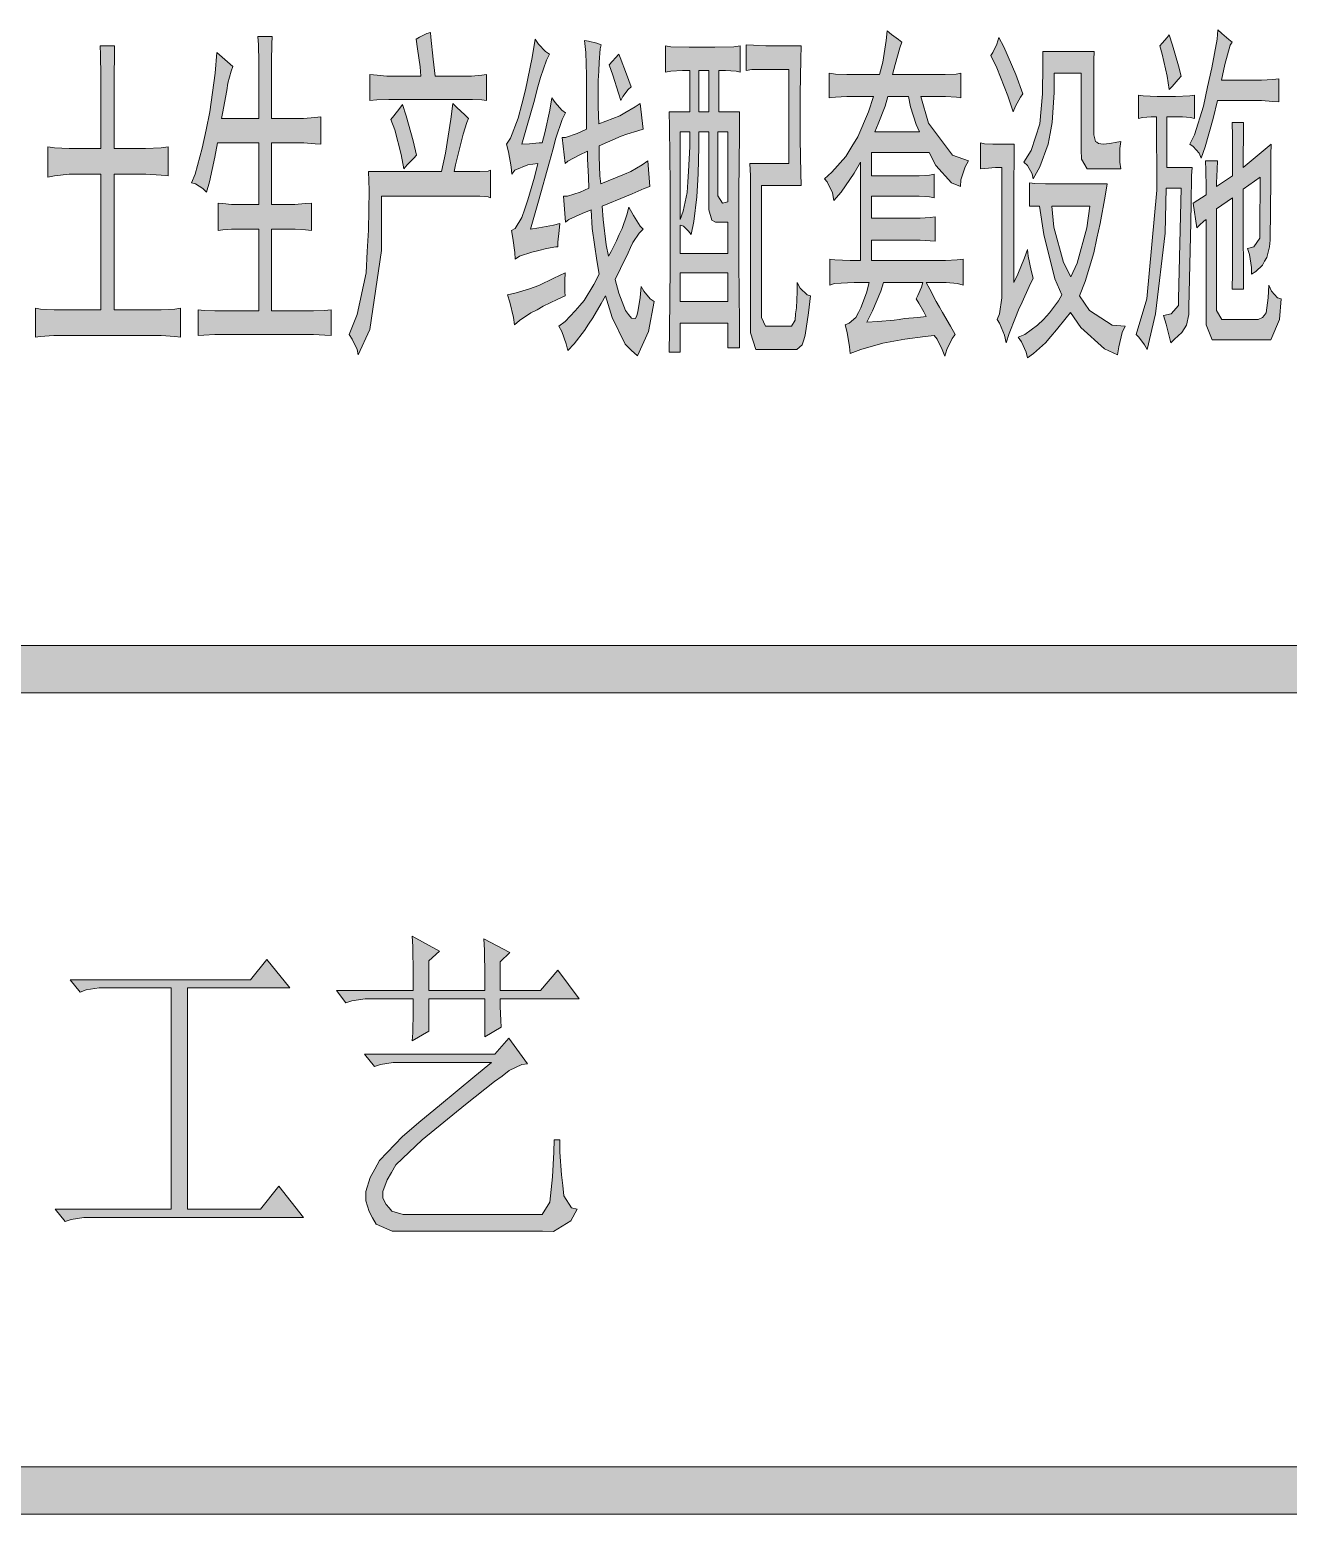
# Model space of a CAD drawing. Header units: millimetres. Extents: x 388 to 64525, y 87 to 607.
# Drawn here: x 64491.8 to 64503.19, y 355.81 to 369.24 of the extents above; entities that cross this region are included whole.
import ezdxf

# ---------------------------------------------------------------- set-up
doc = ezdxf.new("R2010")
doc.units = ezdxf.units.MM

msp = doc.modelspace()

# ---------------------------------------------------------------- hatches: boundary and pattern name
h = msp.add_hatch(color=0)
h.dxf.hatch_style = 2
h.paths.add_polyline_path([(64495.425, 369.211), (64495.429, 369.168), (64495.45, 368.971), (64495.468, 368.817), (64495.747, 368.817), (64495.798, 368.817), (64495.891, 368.824), (64495.934, 368.832), (64495.934, 368.595), (64495.891, 368.602), (64495.805, 368.606), (64495.762, 368.606), (64495.088, 368.606), (64495.049, 368.606), (64494.941, 368.602), (64494.877, 368.595), (64494.877, 368.832), (64494.945, 368.824), (64495.031, 368.817), (64495.052, 368.817), (64495.339, 368.817), (64495.332, 368.9), (64495.31, 369.064), (64495.296, 369.15), (64495.328, 369.168), (64495.393, 369.201)])
h = msp.add_hatch(color=0)
h.paths.add_polyline_path([(64499.689, 369.125), (64499.671, 369.072), (64499.628, 368.921), (64499.606, 368.832), (64500.033, 368.832), (64500.083, 368.832), (64500.18, 368.835), (64500.223, 368.842), (64500.223, 368.62), (64500.183, 368.627), (64500.086, 368.631), (64500.033, 368.631), (64499.861, 368.631), (64499.932, 368.391), (64500.147, 368.101), (64500.294, 368.051), (64500.262, 367.997), (64500.223, 367.879), (64500.219, 367.818), (64500.14, 367.853), (64499.997, 368.008), (64499.936, 368.126), (64499.416, 368.126), (64499.416, 367.914), (64499.8, 367.914), (64499.846, 367.914), (64499.94, 367.922), (64499.983, 367.929), (64499.983, 367.717), (64499.94, 367.724), (64499.846, 367.732), (64499.8, 367.732), (64499.416, 367.732), (64499.416, 367.531), (64499.811, 367.531), (64499.857, 367.531), (64499.947, 367.538), (64499.99, 367.545), (64499.99, 367.323), (64499.947, 367.327), (64499.857, 367.334), (64499.811, 367.334), (64499.416, 367.334), (64499.416, 367.148), (64500.04, 367.148), (64500.086, 367.148), (64500.19, 367.155), (64500.244, 367.162), (64500.244, 366.925), (64500.194, 366.94), (64500.09, 366.951), (64500.04, 366.951), (64499.911, 366.951), (64499.943, 366.89), (64500, 366.779), (64500.029, 366.728), (64500.058, 366.678), (64500.129, 366.556), (64500.172, 366.481), (64500.144, 366.445), (64500.097, 366.345), (64500.079, 366.284), (64500.054, 366.345), (64500.008, 366.438), (64499.983, 366.47), (64499.9, 366.463), (64499.717, 366.438), (64499.617, 366.42), (64499.517, 366.402), (64499.32, 366.345), (64499.223, 366.309), (64499.216, 366.37), (64499.194, 366.499), (64499.176, 366.567), (64499.212, 366.582), (64499.273, 366.635), (64499.298, 366.678), (64499.32, 366.721), (64499.37, 366.857), (64499.395, 366.951), (64499.259, 366.951), (64499.08, 366.94), (64499.04, 366.925), (64499.04, 367.162), (64499.083, 367.155), (64499.223, 367.148), (64499.316, 367.148), (64499.316, 368.04), (64499.259, 367.939), (64499.141, 367.767), (64499.076, 367.692), (64499.062, 367.76), (64499.015, 367.861), (64498.99, 367.889), (64499.058, 367.947), (64499.184, 368.09), (64499.237, 368.18), (64499.291, 368.269), (64499.388, 368.495), (64499.434, 368.631), (64499.237, 368.631), (64499.191, 368.631), (64499.09, 368.627), (64499.033, 368.62), (64499.033, 368.842), (64499.09, 368.835), (64499.191, 368.832), (64499.237, 368.832), (64499.488, 368.832), (64499.517, 368.943), (64499.549, 369.14), (64499.556, 369.226), (64499.596, 369.193), (64499.66, 369.147)])
h.paths.add_polyline_path([(64499.373, 366.592), (64499.474, 366.599), (64499.621, 366.61), (64499.667, 366.617), (64499.714, 366.625), (64499.836, 366.635), (64499.911, 366.642), (64499.889, 366.685), (64499.843, 366.764), (64499.818, 366.804), (64499.836, 366.832), (64499.868, 366.908), (64499.879, 366.951), (64499.524, 366.951), (64499.499, 366.872), (64499.424, 366.693)])
h.paths.add_polyline_path([(64499.85, 368.312), (64499.818, 368.38), (64499.768, 368.538), (64499.75, 368.631), (64499.563, 368.631), (64499.538, 368.545), (64499.477, 368.384), (64499.445, 368.312)])
h = msp.add_hatch(color=0)
h.dxf.hatch_style = 2
h.paths.add_polyline_path([(64502.677, 369.125), (64502.659, 369.097), (64502.612, 368.921), (64502.58, 368.781), (64502.892, 368.781), (64502.942, 368.781), (64503.046, 368.785), (64503.1, 368.792), (64503.1, 368.584), (64503.046, 368.588), (64502.942, 368.595), (64502.892, 368.595), (64502.544, 368.595), (64502.505, 368.434), (64502.433, 368.176), (64502.397, 368.076), (64502.38, 368.119), (64502.326, 368.18), (64502.294, 368.201), (64502.337, 368.287), (64502.419, 368.545), (64502.455, 368.721), (64502.494, 368.893), (64502.541, 369.15), (64502.548, 369.236), (64502.584, 369.201), (64502.648, 369.147)])
h = msp.add_hatch(color=0)
h.dxf.hatch_style = 2
h.paths.add_polyline_path([(64492.444, 368.162), (64492.444, 368.706), (64492.444, 368.817), (64492.44, 369.011), (64492.437, 369.09), (64492.569, 369.09), (64492.569, 369.011), (64492.566, 368.817), (64492.566, 368.706), (64492.566, 368.162), (64492.777, 368.162), (64492.849, 368.162), (64492.989, 368.169), (64493.053, 368.176), (64493.053, 367.914), (64492.989, 367.922), (64492.852, 367.929), (64492.777, 367.929), (64492.566, 367.929), (64492.566, 366.703), (64492.921, 366.703), (64492.989, 366.703), (64493.114, 366.71), (64493.164, 366.718), (64493.164, 366.456), (64493.114, 366.463), (64492.989, 366.47), (64492.921, 366.47), (64492.093, 366.47), (64492.018, 366.47), (64491.896, 366.463), (64491.853, 366.456), (64491.853, 366.718), (64491.899, 366.71), (64492.021, 366.703), (64492.093, 366.703), (64492.444, 366.703), (64492.444, 367.929), (64492.225, 367.929), (64492.157, 367.929), (64492.025, 367.914), (64491.964, 367.904), (64491.964, 368.176), (64492.025, 368.169), (64492.157, 368.162), (64492.225, 368.162)])
h = msp.add_hatch(color=0)
h.dxf.hatch_style = 2
h.paths.add_polyline_path([(64493.637, 368.903), (64493.623, 368.86), (64493.594, 368.753), (64493.583, 368.688), (64493.573, 368.624), (64493.548, 368.495), (64493.537, 368.434), (64493.874, 368.434), (64493.874, 368.867), (64493.874, 368.946), (64493.87, 369.1), (64493.866, 369.176), (64493.995, 369.176), (64493.992, 369.107), (64493.988, 368.953), (64493.988, 368.867), (64493.988, 368.434), (64494.232, 368.434), (64494.278, 368.434), (64494.379, 368.441), (64494.433, 368.448), (64494.433, 368.201), (64494.382, 368.205), (64494.282, 368.212), (64494.232, 368.212), (64493.988, 368.212), (64493.988, 367.656), (64494.16, 367.656), (64494.2, 367.656), (64494.293, 367.664), (64494.35, 367.667), (64494.35, 367.42), (64494.296, 367.427), (64494.203, 367.434), (64494.16, 367.434), (64493.988, 367.434), (64493.988, 366.693), (64494.321, 366.693), (64494.368, 366.693), (64494.468, 366.696), (64494.529, 366.703), (64494.529, 366.47), (64494.472, 366.474), (64494.368, 366.481), (64494.321, 366.481), (64493.522, 366.481), (64493.476, 366.481), (64493.376, 366.474), (64493.325, 366.47), (64493.325, 366.703), (64493.379, 366.696), (64493.476, 366.693), (64493.522, 366.693), (64493.874, 366.693), (64493.874, 367.434), (64493.666, 367.434), (64493.626, 367.434), (64493.548, 367.427), (64493.505, 367.42), (64493.505, 367.667), (64493.548, 367.664), (64493.626, 367.656), (64493.666, 367.656), (64493.874, 367.656), (64493.874, 368.212), (64493.501, 368.212), (64493.476, 368.083), (64493.426, 367.861), (64493.401, 367.767), (64493.368, 367.8), (64493.3, 367.843), (64493.264, 367.853), (64493.297, 367.929), (64493.361, 368.165), (64493.397, 368.33), (64493.429, 368.495), (64493.479, 368.842), (64493.494, 369.029)])
h = msp.add_hatch(color=0)
h.dxf.hatch_style = 2
h.paths.add_polyline_path([(64496.503, 369.014), (64496.475, 368.961), (64496.421, 368.803), (64496.392, 368.699), (64496.367, 368.599), (64496.296, 368.348), (64496.253, 368.201), (64496.321, 368.205), (64496.41, 368.212), (64496.435, 368.212), (64496.46, 368.305), (64496.507, 368.509), (64496.525, 368.62), (64496.554, 368.577), (64496.615, 368.509), (64496.647, 368.484), (64496.618, 368.423), (64496.561, 368.255), (64496.532, 368.151), (64496.503, 368.043), (64496.403, 367.685), (64496.331, 367.434), (64496.407, 367.445), (64496.539, 367.47), (64496.597, 367.484), (64496.589, 367.42), (64496.579, 367.316), (64496.579, 367.273), (64496.561, 367.273), (64496.475, 367.259), (64496.407, 367.241), (64496.342, 367.226), (64496.231, 367.187), (64496.192, 367.162), (64496.188, 367.223), (64496.17, 367.352), (64496.159, 367.42), (64496.192, 367.438), (64496.253, 367.538), (64496.281, 367.617), (64496.306, 367.699), (64496.367, 367.904), (64496.396, 368.025), (64496.306, 368.015), (64496.188, 367.965), (64496.163, 367.929), (64496.156, 367.997), (64496.131, 368.133), (64496.113, 368.201), (64496.149, 368.255), (64496.22, 368.437), (64496.253, 368.563), (64496.285, 368.692), (64496.346, 368.986), (64496.374, 369.15), (64496.403, 369.107), (64496.468, 369.039)])
h = msp.add_hatch(color=0)
h.dxf.hatch_style = 2
h.paths.add_polyline_path([(64496.837, 368.731), (64496.837, 368.824), (64496.83, 369.029), (64496.819, 369.14), (64496.855, 369.133), (64496.93, 369.115), (64496.969, 369.1), (64496.962, 369.064), (64496.951, 368.943), (64496.948, 368.86), (64496.944, 368.778), (64496.944, 368.538), (64496.948, 368.384), (64497.138, 368.459), (64497.184, 368.484), (64497.277, 368.538), (64497.324, 368.57), (64497.349, 368.337), (64497.302, 368.323), (64497.202, 368.291), (64497.152, 368.273), (64496.951, 368.187), (64496.951, 368.09), (64496.958, 367.914), (64496.966, 367.843), (64497.181, 367.929), (64497.238, 367.954), (64497.342, 368.015), (64497.392, 368.051), (64497.41, 367.818), (64497.36, 367.8), (64497.252, 367.753), (64497.199, 367.732), (64496.98, 367.642), (64496.987, 367.52), (64497.016, 367.291), (64497.037, 367.187), (64497.062, 367.23), (64497.109, 367.327), (64497.134, 367.384), (64497.159, 367.438), (64497.202, 367.563), (64497.22, 367.631), (64497.263, 367.556), (64497.324, 367.459), (64497.349, 367.434), (64497.313, 367.395), (64497.256, 367.312), (64497.234, 367.266), (64497.213, 367.219), (64497.145, 367.076), (64497.098, 366.976), (64497.13, 366.854), (64497.191, 366.696), (64497.216, 366.66), (64497.245, 366.628), (64497.281, 366.625), (64497.292, 366.653), (64497.302, 366.685), (64497.324, 366.814), (64497.331, 366.915), (64497.356, 366.872), (64497.414, 366.804), (64497.449, 366.779), (64497.399, 366.506), (64497.299, 366.288), (64497.242, 366.338), (64497.188, 366.392), (64497.07, 366.635), (64497.009, 366.829), (64496.969, 366.761), (64496.894, 366.632), (64496.855, 366.574), (64496.819, 366.517), (64496.726, 366.395), (64496.668, 366.334), (64496.654, 366.395), (64496.615, 366.506), (64496.586, 366.556), (64496.643, 366.599), (64496.736, 366.693), (64496.776, 366.743), (64496.815, 366.789), (64496.905, 366.933), (64496.951, 367.026), (64496.93, 367.148), (64496.89, 367.438), (64496.88, 367.606), (64496.797, 367.574), (64496.679, 367.52), (64496.647, 367.495), (64496.629, 367.732), (64496.665, 367.732), (64496.779, 367.767), (64496.858, 367.803), (64496.855, 367.904), (64496.847, 368.068), (64496.847, 368.137), (64496.772, 368.101), (64496.668, 368.047), (64496.643, 368.025), (64496.618, 368.262), (64496.647, 368.262), (64496.754, 368.298), (64496.837, 368.337)])
h = msp.add_hatch(color=0)
h.paths.add_polyline_path([(64497.772, 368.495), (64497.772, 368.867), (64497.707, 368.867), (64497.6, 368.86), (64497.553, 368.853), (64497.553, 369.09), (64497.6, 369.082), (64497.765, 369.079), (64497.883, 369.079), (64497.998, 369.079), (64498.17, 369.082), (64498.227, 369.09), (64498.227, 368.853), (64498.191, 368.86), (64498.094, 368.867), (64498.033, 368.867), (64498.033, 368.495), (64498.22, 368.495), (64498.22, 368.291), (64498.216, 367.767), (64498.216, 367.445), (64498.216, 367.126), (64498.22, 366.582), (64498.22, 366.359), (64498.116, 366.359), (64498.116, 366.582), (64497.686, 366.582), (64497.686, 366.32), (64497.586, 366.32), (64497.589, 366.517), (64497.593, 367.087), (64497.593, 367.459), (64497.593, 367.836), (64497.589, 368.355), (64497.586, 368.495)])
h.paths.add_polyline_path([(64497.686, 367.212), (64498.116, 367.212), (64498.116, 367.495), (64498.005, 367.495), (64497.972, 367.513), (64497.944, 367.606), (64497.944, 367.681), (64497.944, 368.312), (64497.854, 368.312), (64497.854, 368.176), (64497.847, 367.932), (64497.843, 367.828), (64497.836, 367.724), (64497.808, 367.502), (64497.783, 367.384), (64497.761, 367.416), (64497.715, 367.459), (64497.686, 367.47)])
h.paths.add_polyline_path([(64498.116, 366.779), (64498.116, 367.037), (64497.686, 367.037), (64497.686, 366.779)])
h.paths.add_polyline_path([(64498.026, 367.818), (64498.026, 367.735), (64498.069, 367.667), (64498.116, 367.681), (64498.116, 368.312), (64498.026, 368.312)])
h.paths.add_polyline_path([(64497.686, 367.52), (64497.711, 367.595), (64497.747, 367.764), (64497.754, 367.861), (64497.761, 367.954), (64497.772, 368.18), (64497.772, 368.312), (64497.686, 368.312)])
h.paths.add_polyline_path([(64497.944, 368.495), (64497.944, 368.867), (64497.854, 368.867), (64497.854, 368.495)])
h = msp.add_hatch(color=0)
h.dxf.hatch_style = 2
h.paths.add_polyline_path([(64498.281, 369.1), (64498.349, 369.097), (64498.46, 369.09), (64498.506, 369.09), (64498.779, 369.09), (64498.775, 368.971), (64498.771, 368.652), (64498.771, 368.448), (64498.771, 368.248), (64498.775, 367.939), (64498.779, 367.828), (64498.42, 367.828), (64498.42, 366.718), (64498.42, 366.635), (64498.456, 366.556), (64498.492, 366.556), (64498.671, 366.556), (64498.693, 366.556), (64498.725, 366.61), (64498.728, 366.668), (64498.736, 366.721), (64498.743, 366.865), (64498.743, 366.951), (64498.771, 366.9), (64498.832, 366.839), (64498.865, 366.829), (64498.847, 366.675), (64498.814, 366.474), (64498.804, 366.431), (64498.789, 366.388), (64498.739, 366.345), (64498.7, 366.345), (64498.42, 366.345), (64498.37, 366.345), (64498.32, 366.496), (64498.32, 366.642), (64498.32, 367.631), (64498.32, 367.717), (64498.32, 367.914), (64498.316, 368.025), (64498.668, 368.025), (64498.668, 368.878), (64498.528, 368.878), (64498.334, 368.875), (64498.281, 368.867)])
h = msp.add_hatch(color=0)
h.dxf.hatch_style = 2
h.paths.add_polyline_path([(64500.567, 369.165), (64500.613, 369.082), (64500.721, 368.832), (64500.785, 368.656), (64500.764, 368.627), (64500.717, 368.545), (64500.696, 368.495), (64500.649, 368.638), (64500.549, 368.893), (64500.495, 369.004), (64500.513, 369.029), (64500.549, 369.107)])
h = msp.add_hatch(color=0)
h.dxf.hatch_style = 2
h.paths.add_polyline_path([(64502.107, 369.19), (64502.139, 369.097), (64502.193, 368.91), (64502.215, 368.817), (64502.19, 368.785), (64502.136, 368.724), (64502.107, 368.695), (64502.089, 368.817), (64502.046, 369.014), (64502.025, 369.09), (64502.046, 369.115), (64502.089, 369.165)])
h = msp.add_hatch(color=0)
h.dxf.hatch_style = 2
h.paths.add_polyline_path([(64497.148, 368.595), (64497.127, 368.663), (64497.077, 368.824), (64497.041, 368.918), (64497.13, 369.014), (64497.141, 368.986), (64497.199, 368.835), (64497.242, 368.721), (64497.213, 368.695), (64497.166, 368.631)])
h = msp.add_hatch(color=0)
h.dxf.hatch_style = 2
h.paths.add_polyline_path([(64501.412, 367.979), (64501.366, 367.979), (64501.315, 368.065), (64501.312, 368.151), (64501.312, 368.842), (64501.068, 368.842), (64501.068, 368.67), (64501.05, 368.398), (64501.032, 368.298), (64501.014, 368.201), (64500.939, 367.997), (64500.878, 367.889), (64500.868, 367.932), (64500.825, 368.008), (64500.792, 368.04), (64500.86, 368.144), (64500.939, 368.384), (64500.95, 368.52), (64500.961, 368.656), (64500.964, 368.918), (64500.964, 369.039), (64501.43, 369.039), (64501.426, 368.964), (64501.426, 368.781), (64501.426, 368.67), (64501.426, 368.337), (64501.426, 368.287), (64501.441, 368.226), (64501.455, 368.219), (64501.469, 368.208), (64501.512, 368.201), (64501.541, 368.205), (64501.57, 368.208), (64501.634, 368.219), (64501.67, 368.226), (64501.663, 368.162), (64501.663, 368.04), (64501.67, 367.979)])
h = msp.add_hatch(color=0)
h.dxf.hatch_style = 2
h.paths.add_polyline_path([(64495.769, 368.434), (64495.755, 368.398), (64495.722, 368.291), (64495.704, 368.219), (64495.687, 368.147), (64495.654, 368.015), (64495.64, 367.954), (64495.812, 367.954), (64495.873, 367.954), (64495.948, 367.957), (64495.97, 367.965), (64495.97, 367.717), (64495.948, 367.724), (64495.873, 367.732), (64495.823, 367.732), (64494.984, 367.732), (64494.984, 367.241), (64494.877, 366.524), (64494.773, 366.295), (64494.762, 366.345), (64494.719, 366.438), (64494.69, 366.481), (64494.762, 366.66), (64494.845, 367.037), (64494.855, 367.23), (64494.866, 367.424), (64494.873, 367.785), (64494.866, 367.954), (64495.525, 367.954), (64495.561, 368.119), (64495.611, 368.427), (64495.629, 368.57), (64495.665, 368.534), (64495.737, 368.466)])
h = msp.add_hatch(color=0)
h.dxf.hatch_style = 2
h.paths.add_polyline_path([(64495.174, 368.559), (64495.206, 368.459), (64495.271, 368.23), (64495.3, 368.101), (64495.275, 368.076), (64495.214, 368.015), (64495.185, 367.979), (64495.16, 368.108), (64495.103, 368.33), (64495.067, 368.423), (64495.095, 368.459), (64495.149, 368.527)])
h = msp.add_hatch(color=0)
h.dxf.hatch_style = 2
h.paths.add_polyline_path([(64502.337, 368.434), (64502.301, 368.441), (64502.229, 368.448), (64502.193, 368.448), (64502.086, 368.448), (64502.086, 367.99), (64502.315, 367.99), (64502.311, 367.914), (64502.308, 367.667), (64502.304, 367.495), (64502.286, 366.728), (64502.286, 366.66), (64502.265, 366.564), (64502.243, 366.531), (64502.222, 366.499), (64502.157, 366.438), (64502.122, 366.406), (64502.111, 366.453), (64502.082, 366.574), (64502.057, 366.653), (64502.125, 366.668), (64502.193, 366.743), (64502.193, 366.804), (64502.215, 367.803), (64502.082, 367.803), (64502.071, 367.395), (64501.985, 366.668), (64501.91, 366.345), (64501.885, 366.388), (64501.835, 366.456), (64501.81, 366.481), (64501.907, 366.804), (64501.996, 367.785), (64501.993, 368.448), (64501.946, 368.448), (64501.867, 368.441), (64501.831, 368.434), (64501.831, 368.645), (64501.874, 368.638), (64502, 368.631), (64502.082, 368.631), (64502.165, 368.631), (64502.294, 368.638), (64502.337, 368.645)])
h = msp.add_hatch(color=0)
h.dxf.hatch_style = 2
h.paths.add_polyline_path([(64502.444, 367.742), (64502.444, 367.81), (64502.44, 367.965), (64502.437, 368.051), (64502.544, 368.051), (64502.541, 367.972), (64502.537, 367.853), (64502.537, 367.818), (64502.68, 367.914), (64502.68, 368.033), (64502.68, 368.273), (64502.677, 368.398), (64502.781, 368.398), (64502.781, 368.287), (64502.777, 368.083), (64502.777, 367.99), (64503.032, 368.201), (64503.028, 368.108), (64503.028, 367.947), (64503.028, 367.879), (64503.021, 367.334), (64503.014, 367.273), (64502.992, 367.176), (64502.971, 367.144), (64502.953, 367.108), (64502.892, 367.051), (64502.852, 367.026), (64502.852, 367.087), (64502.835, 367.205), (64502.817, 367.259), (64502.874, 367.273), (64502.928, 367.352), (64502.928, 367.42), (64502.931, 367.904), (64502.777, 367.793), (64502.777, 367.459), (64502.781, 367.008), (64502.781, 366.89), (64502.677, 366.89), (64502.68, 367.037), (64502.68, 367.452), (64502.68, 367.717), (64502.537, 367.617), (64502.537, 366.779), (64502.537, 366.696), (64502.584, 366.617), (64502.63, 366.617), (64502.888, 366.617), (64502.913, 366.617), (64502.953, 366.635), (64502.967, 366.653), (64502.985, 366.675), (64503.003, 366.811), (64503.01, 366.925), (64503.035, 366.872), (64503.089, 366.811), (64503.121, 366.804), (64503.107, 366.617), (64503.028, 366.431), (64502.96, 366.431), (64502.555, 366.431), (64502.498, 366.431), (64502.444, 366.567), (64502.444, 366.703), (64502.444, 367.52), (64502.423, 367.506), (64502.383, 367.47), (64502.358, 367.445), (64502.326, 367.667)])
h = msp.add_hatch(color=0)
h.dxf.hatch_style = 2
h.paths.add_polyline_path([(64500.706, 368.201), (64500.706, 368.09), (64500.703, 367.843), (64500.703, 367.707), (64500.703, 366.951), (64500.739, 367.026), (64500.799, 367.173), (64500.825, 367.248), (64500.832, 367.187), (64500.86, 367.058), (64500.878, 366.99), (64500.842, 366.915), (64500.778, 366.771), (64500.746, 366.703), (64500.717, 366.635), (64500.66, 366.488), (64500.635, 366.406), (64500.617, 366.474), (64500.574, 366.582), (64500.552, 366.617), (64500.574, 366.668), (64500.595, 366.811), (64500.595, 366.9), (64500.595, 367.99), (64500.538, 367.99), (64500.441, 367.982), (64500.402, 367.979), (64500.402, 368.212), (64500.438, 368.205), (64500.513, 368.201), (64500.552, 368.201)])
h = msp.add_hatch(color=0)
h.paths.add_polyline_path([(64500.846, 367.853), (64500.893, 367.846), (64500.989, 367.843), (64501.047, 367.843), (64501.548, 367.843), (64501.53, 367.732), (64501.484, 367.484), (64501.455, 367.352), (64501.426, 367.219), (64501.348, 366.958), (64501.297, 366.829), (64501.387, 366.696), (64501.591, 366.564), (64501.709, 366.556), (64501.684, 366.499), (64501.652, 366.37), (64501.641, 366.295), (64501.523, 366.352), (64501.308, 366.542), (64501.215, 366.678), (64501.176, 366.632), (64501.09, 366.521), (64501.039, 366.463), (64500.989, 366.406), (64500.882, 366.309), (64500.825, 366.27), (64500.814, 366.32), (64500.771, 366.413), (64500.742, 366.456), (64500.803, 366.481), (64500.918, 366.564), (64500.971, 366.617), (64501.025, 366.675), (64501.108, 366.786), (64501.136, 366.839), (64501.075, 366.983), (64500.975, 367.384), (64500.936, 367.642), (64500.846, 367.642)])
h.paths.add_polyline_path([(64501.219, 367.001), (64501.276, 367.126), (64501.362, 367.445), (64501.391, 367.642), (64501.047, 367.642), (64501.065, 367.452), (64501.151, 367.13)])
h = msp.add_hatch(color=0)
h.dxf.hatch_style = 2
h.paths.add_polyline_path([(64496.643, 367.037), (64496.64, 366.968), (64496.64, 366.865), (64496.643, 366.829), (64496.572, 366.796), (64496.446, 366.736), (64496.392, 366.703), (64496.335, 366.675), (64496.231, 366.607), (64496.185, 366.567), (64496.177, 366.635), (64496.145, 366.771), (64496.124, 366.839), (64496.202, 366.857), (64496.321, 366.893), (64496.364, 366.908), (64496.407, 366.922), (64496.543, 366.99)])
h = msp.add_hatch(color=0)
h.dxf.hatch_style = 2
h.paths.add_polyline_path([(64464.508, 363.239), (64464.508, 363.669), (64514.558, 363.669), (64514.558, 363.239)])
h = msp.add_hatch(color=0)
h.dxf.hatch_style = 2
h.paths.add_polyline_path([(64496.056, 360.473), (64496.056, 360.404), (64496.063, 360.276), (64496.066, 360.215), (64495.919, 360.129), (64495.919, 360.473), (64495.411, 360.473), (64495.411, 360.179), (64495.26, 360.093), (64495.267, 360.164), (64495.271, 360.358), (64495.271, 360.473), (64494.898, 360.473), (64494.834, 360.473), (64494.716, 360.455), (64494.662, 360.437), (64494.576, 360.548), (64495.271, 360.548), (64495.271, 360.698), (64495.267, 360.946), (64495.26, 361.039), (64495.507, 360.903), (64495.411, 360.817), (64495.411, 360.548), (64495.919, 360.548), (64495.919, 360.68), (64495.916, 360.913), (64495.909, 361.014), (64496.145, 360.892), (64496.056, 360.806), (64496.056, 360.548), (64496.421, 360.548), (64496.579, 360.731), (64496.772, 360.473)])
h = msp.add_hatch(color=0)
h.dxf.hatch_style = 2
h.paths.add_polyline_path([(64492.168, 360.645), (64493.798, 360.645), (64493.945, 360.827), (64494.153, 360.573), (64493.229, 360.573), (64493.229, 358.57), (64493.888, 358.57), (64494.053, 358.778), (64494.278, 358.495), (64492.354, 358.495), (64492.29, 358.495), (64492.175, 358.477), (64492.122, 358.459), (64492.032, 358.57), (64493.082, 358.57), (64493.082, 360.573), (64492.494, 360.573), (64492.43, 360.573), (64492.311, 360.555), (64492.258, 360.533)])
h = msp.add_hatch(color=0)
h.dxf.hatch_style = 2
h.paths.add_polyline_path([(64494.83, 359.971), (64496.009, 359.971), (64496.134, 360.118), (64496.303, 359.885), (64496.253, 359.878), (64496.138, 359.824), (64496.074, 359.774), (64496.005, 359.724), (64495.744, 359.516), (64495.547, 359.358), (64495.35, 359.197), (64495.113, 358.971), (64495.074, 358.903), (64495.034, 358.835), (64494.995, 358.731), (64494.995, 358.695), (64494.995, 358.67), (64495.024, 358.613), (64495.052, 358.584), (64495.077, 358.552), (64495.178, 358.523), (64495.253, 358.523), (64496.371, 358.523), (64496.435, 358.523), (64496.507, 358.635), (64496.518, 358.749), (64496.529, 358.864), (64496.543, 359.086), (64496.546, 359.197), (64496.597, 359.197), (64496.597, 359.086), (64496.611, 358.882), (64496.622, 358.785), (64496.632, 358.692), (64496.701, 358.584), (64496.754, 358.57), (64496.697, 358.466), (64496.539, 358.369), (64496.439, 358.373), (64495.192, 358.373), (64495.081, 358.373), (64494.934, 358.434), (64494.902, 358.491), (64494.873, 358.549), (64494.841, 358.645), (64494.841, 358.681), (64494.841, 358.731), (64494.88, 358.857), (64494.923, 358.932), (64494.966, 359.011), (64495.174, 359.229), (64495.339, 359.369), (64495.507, 359.509), (64495.826, 359.774), (64495.977, 359.896), (64495.153, 359.896), (64495.088, 359.896), (64494.974, 359.878), (64494.92, 359.86)])
h = msp.add_hatch(color=0)
h.dxf.hatch_style = 2
h.paths.add_polyline_path([(64514.558, 356.241), (64514.558, 355.811), (64464.508, 355.811), (64464.508, 356.241)])

# ---------------------------------------------------------------- linework, layer by layer
at = {"color": 0, "lineweight": 0}
for points in [[(64495.425, 369.211), (64495.429, 369.168), (64495.45, 368.971), (64495.468, 368.817), (64495.747, 368.817), (64495.798, 368.817), (64495.891, 368.824), (64495.934, 368.832), (64495.934, 368.595), (64495.891, 368.602), (64495.805, 368.606), (64495.762, 368.606), (64495.088, 368.606), (64495.049, 368.606), (64494.941, 368.602), (64494.877, 368.595), (64494.877, 368.832), (64494.945, 368.824), (64495.031, 368.817), (64495.052, 368.817), (64495.339, 368.817), (64495.332, 368.9), (64495.31, 369.064), (64495.296, 369.15), (64495.328, 369.168), (64495.393, 369.201)], [(64499.689, 369.125), (64499.671, 369.072), (64499.628, 368.921), (64499.606, 368.832), (64500.033, 368.832), (64500.083, 368.832), (64500.18, 368.835), (64500.223, 368.842), (64500.223, 368.62), (64500.183, 368.627), (64500.086, 368.631), (64500.033, 368.631), (64499.861, 368.631), (64499.932, 368.391), (64500.147, 368.101), (64500.294, 368.051), (64500.262, 367.997), (64500.223, 367.879), (64500.219, 367.818), (64500.14, 367.853), (64499.997, 368.008), (64499.936, 368.126), (64499.416, 368.126), (64499.416, 367.914), (64499.8, 367.914), (64499.846, 367.914), (64499.94, 367.922), (64499.983, 367.929), (64499.983, 367.717), (64499.94, 367.724), (64499.846, 367.732), (64499.8, 367.732), (64499.416, 367.732), (64499.416, 367.531), (64499.811, 367.531), (64499.857, 367.531), (64499.947, 367.538), (64499.99, 367.545), (64499.99, 367.323), (64499.947, 367.327), (64499.857, 367.334), (64499.811, 367.334), (64499.416, 367.334), (64499.416, 367.148), (64500.04, 367.148), (64500.086, 367.148), (64500.19, 367.155), (64500.244, 367.162), (64500.244, 366.925), (64500.194, 366.94), (64500.09, 366.951), (64500.04, 366.951), (64499.911, 366.951), (64499.943, 366.89), (64500, 366.779), (64500.029, 366.728), (64500.058, 366.678), (64500.129, 366.556), (64500.172, 366.481), (64500.144, 366.445), (64500.097, 366.345), (64500.079, 366.284), (64500.054, 366.345), (64500.008, 366.438), (64499.983, 366.47), (64499.9, 366.463), (64499.717, 366.438), (64499.617, 366.42), (64499.517, 366.402), (64499.32, 366.345), (64499.223, 366.309), (64499.216, 366.37), (64499.194, 366.499), (64499.176, 366.567), (64499.212, 366.582), (64499.273, 366.635), (64499.298, 366.678), (64499.32, 366.721), (64499.37, 366.857), (64499.395, 366.951), (64499.259, 366.951), (64499.08, 366.94), (64499.04, 366.925), (64499.04, 367.162), (64499.083, 367.155), (64499.223, 367.148), (64499.316, 367.148), (64499.316, 368.04), (64499.259, 367.939), (64499.141, 367.767), (64499.076, 367.692), (64499.062, 367.76), (64499.015, 367.861), (64498.99, 367.889), (64499.058, 367.947), (64499.184, 368.09), (64499.237, 368.18), (64499.291, 368.269), (64499.388, 368.495), (64499.434, 368.631), (64499.237, 368.631), (64499.191, 368.631), (64499.09, 368.627), (64499.033, 368.62), (64499.033, 368.842), (64499.09, 368.835), (64499.191, 368.832), (64499.237, 368.832), (64499.488, 368.832), (64499.517, 368.943), (64499.549, 369.14), (64499.556, 369.226), (64499.596, 369.193), (64499.66, 369.147)], [(64502.677, 369.125), (64502.659, 369.097), (64502.612, 368.921), (64502.58, 368.781), (64502.892, 368.781), (64502.942, 368.781), (64503.046, 368.785), (64503.1, 368.792), (64503.1, 368.584), (64503.046, 368.588), (64502.942, 368.595), (64502.892, 368.595), (64502.544, 368.595), (64502.505, 368.434), (64502.433, 368.176), (64502.397, 368.076), (64502.38, 368.119), (64502.326, 368.18), (64502.294, 368.201), (64502.337, 368.287), (64502.419, 368.545), (64502.455, 368.721), (64502.494, 368.893), (64502.541, 369.15), (64502.548, 369.236), (64502.584, 369.201), (64502.648, 369.147)], [(64492.444, 368.162), (64492.444, 368.706), (64492.444, 368.817), (64492.44, 369.011), (64492.437, 369.09), (64492.569, 369.09), (64492.569, 369.011), (64492.566, 368.817), (64492.566, 368.706), (64492.566, 368.162), (64492.777, 368.162), (64492.849, 368.162), (64492.989, 368.169), (64493.053, 368.176), (64493.053, 367.914), (64492.989, 367.922), (64492.852, 367.929), (64492.777, 367.929), (64492.566, 367.929), (64492.566, 366.703), (64492.921, 366.703), (64492.989, 366.703), (64493.114, 366.71), (64493.164, 366.718), (64493.164, 366.456), (64493.114, 366.463), (64492.989, 366.47), (64492.921, 366.47), (64492.093, 366.47), (64492.018, 366.47), (64491.896, 366.463), (64491.853, 366.456), (64491.853, 366.718), (64491.899, 366.71), (64492.021, 366.703), (64492.093, 366.703), (64492.444, 366.703), (64492.444, 367.929), (64492.225, 367.929), (64492.157, 367.929), (64492.025, 367.914), (64491.964, 367.904), (64491.964, 368.176), (64492.025, 368.169), (64492.157, 368.162), (64492.225, 368.162)], [(64493.637, 368.903), (64493.623, 368.86), (64493.594, 368.753), (64493.583, 368.688), (64493.573, 368.624), (64493.548, 368.495), (64493.537, 368.434), (64493.874, 368.434), (64493.874, 368.867), (64493.874, 368.946), (64493.87, 369.1), (64493.866, 369.176), (64493.995, 369.176), (64493.992, 369.107), (64493.988, 368.953), (64493.988, 368.867), (64493.988, 368.434), (64494.232, 368.434), (64494.278, 368.434), (64494.379, 368.441), (64494.433, 368.448), (64494.433, 368.201), (64494.382, 368.205), (64494.282, 368.212), (64494.232, 368.212), (64493.988, 368.212), (64493.988, 367.656), (64494.16, 367.656), (64494.2, 367.656), (64494.293, 367.664), (64494.35, 367.667), (64494.35, 367.42), (64494.296, 367.427), (64494.203, 367.434), (64494.16, 367.434), (64493.988, 367.434), (64493.988, 366.693), (64494.321, 366.693), (64494.368, 366.693), (64494.468, 366.696), (64494.529, 366.703), (64494.529, 366.47), (64494.472, 366.474), (64494.368, 366.481), (64494.321, 366.481), (64493.522, 366.481), (64493.476, 366.481), (64493.376, 366.474), (64493.325, 366.47), (64493.325, 366.703), (64493.379, 366.696), (64493.476, 366.693), (64493.522, 366.693), (64493.874, 366.693), (64493.874, 367.434), (64493.666, 367.434), (64493.626, 367.434), (64493.548, 367.427), (64493.505, 367.42), (64493.505, 367.667), (64493.548, 367.664), (64493.626, 367.656), (64493.666, 367.656), (64493.874, 367.656), (64493.874, 368.212), (64493.501, 368.212), (64493.476, 368.083), (64493.426, 367.861), (64493.401, 367.767), (64493.368, 367.8), (64493.3, 367.843), (64493.264, 367.853), (64493.297, 367.929), (64493.361, 368.165), (64493.397, 368.33), (64493.429, 368.495), (64493.479, 368.842), (64493.494, 369.029)], [(64496.503, 369.014), (64496.475, 368.961), (64496.421, 368.803), (64496.392, 368.699), (64496.367, 368.599), (64496.296, 368.348), (64496.253, 368.201), (64496.321, 368.205), (64496.41, 368.212), (64496.435, 368.212), (64496.46, 368.305), (64496.507, 368.509), (64496.525, 368.62), (64496.554, 368.577), (64496.615, 368.509), (64496.647, 368.484), (64496.618, 368.423), (64496.561, 368.255), (64496.532, 368.151), (64496.503, 368.043), (64496.403, 367.685), (64496.331, 367.434), (64496.407, 367.445), (64496.539, 367.47), (64496.597, 367.484), (64496.589, 367.42), (64496.579, 367.316), (64496.579, 367.273), (64496.561, 367.273), (64496.475, 367.259), (64496.407, 367.241), (64496.342, 367.226), (64496.231, 367.187), (64496.192, 367.162), (64496.188, 367.223), (64496.17, 367.352), (64496.159, 367.42), (64496.192, 367.438), (64496.253, 367.538), (64496.281, 367.617), (64496.306, 367.699), (64496.367, 367.904), (64496.396, 368.025), (64496.306, 368.015), (64496.188, 367.965), (64496.163, 367.929), (64496.156, 367.997), (64496.131, 368.133), (64496.113, 368.201), (64496.149, 368.255), (64496.22, 368.437), (64496.253, 368.563), (64496.285, 368.692), (64496.346, 368.986), (64496.374, 369.15), (64496.403, 369.107), (64496.468, 369.039)], [(64496.837, 368.731), (64496.837, 368.824), (64496.83, 369.029), (64496.819, 369.14), (64496.855, 369.133), (64496.93, 369.115), (64496.969, 369.1), (64496.962, 369.064), (64496.951, 368.943), (64496.948, 368.86), (64496.944, 368.778), (64496.944, 368.538), (64496.948, 368.384), (64497.138, 368.459), (64497.184, 368.484), (64497.277, 368.538), (64497.324, 368.57), (64497.349, 368.337), (64497.302, 368.323), (64497.202, 368.291), (64497.152, 368.273), (64496.951, 368.187), (64496.951, 368.09), (64496.958, 367.914), (64496.966, 367.843), (64497.181, 367.929), (64497.238, 367.954), (64497.342, 368.015), (64497.392, 368.051), (64497.41, 367.818), (64497.36, 367.8), (64497.252, 367.753), (64497.199, 367.732), (64496.98, 367.642), (64496.987, 367.52), (64497.016, 367.291), (64497.037, 367.187), (64497.062, 367.23), (64497.109, 367.327), (64497.134, 367.384), (64497.159, 367.438), (64497.202, 367.563), (64497.22, 367.631), (64497.263, 367.556), (64497.324, 367.459), (64497.349, 367.434), (64497.313, 367.395), (64497.256, 367.312), (64497.234, 367.266), (64497.213, 367.219), (64497.145, 367.076), (64497.098, 366.976), (64497.13, 366.854), (64497.191, 366.696), (64497.216, 366.66), (64497.245, 366.628), (64497.281, 366.625), (64497.292, 366.653), (64497.302, 366.685), (64497.324, 366.814), (64497.331, 366.915), (64497.356, 366.872), (64497.414, 366.804), (64497.449, 366.779), (64497.399, 366.506), (64497.299, 366.288), (64497.242, 366.338), (64497.188, 366.392), (64497.07, 366.635), (64497.009, 366.829), (64496.969, 366.761), (64496.894, 366.632), (64496.855, 366.574), (64496.819, 366.517), (64496.726, 366.395), (64496.668, 366.334), (64496.654, 366.395), (64496.615, 366.506), (64496.586, 366.556), (64496.643, 366.599), (64496.736, 366.693), (64496.776, 366.743), (64496.815, 366.789), (64496.905, 366.933), (64496.951, 367.026), (64496.93, 367.148), (64496.89, 367.438), (64496.88, 367.606), (64496.797, 367.574), (64496.679, 367.52), (64496.647, 367.495), (64496.629, 367.732), (64496.665, 367.732), (64496.779, 367.767), (64496.858, 367.803), (64496.855, 367.904), (64496.847, 368.068), (64496.847, 368.137), (64496.772, 368.101), (64496.668, 368.047), (64496.643, 368.025), (64496.618, 368.262), (64496.647, 368.262), (64496.754, 368.298), (64496.837, 368.337)], [(64497.772, 368.495), (64497.772, 368.867), (64497.707, 368.867), (64497.6, 368.86), (64497.553, 368.853), (64497.553, 369.09), (64497.6, 369.082), (64497.765, 369.079), (64497.883, 369.079), (64497.998, 369.079), (64498.17, 369.082), (64498.227, 369.09), (64498.227, 368.853), (64498.191, 368.86), (64498.094, 368.867), (64498.033, 368.867), (64498.033, 368.495), (64498.22, 368.495), (64498.22, 368.291), (64498.216, 367.767), (64498.216, 367.445), (64498.216, 367.126), (64498.22, 366.582), (64498.22, 366.359), (64498.116, 366.359), (64498.116, 366.582), (64497.686, 366.582), (64497.686, 366.32), (64497.586, 366.32), (64497.589, 366.517), (64497.593, 367.087), (64497.593, 367.459), (64497.593, 367.836), (64497.589, 368.355), (64497.586, 368.495)], [(64498.281, 369.1), (64498.349, 369.097), (64498.46, 369.09), (64498.506, 369.09), (64498.779, 369.09), (64498.775, 368.971), (64498.771, 368.652), (64498.771, 368.448), (64498.771, 368.248), (64498.775, 367.939), (64498.779, 367.828), (64498.42, 367.828), (64498.42, 366.718), (64498.42, 366.635), (64498.456, 366.556), (64498.492, 366.556), (64498.671, 366.556), (64498.693, 366.556), (64498.725, 366.61), (64498.728, 366.668), (64498.736, 366.721), (64498.743, 366.865), (64498.743, 366.951), (64498.771, 366.9), (64498.832, 366.839), (64498.865, 366.829), (64498.847, 366.675), (64498.814, 366.474), (64498.804, 366.431), (64498.789, 366.388), (64498.739, 366.345), (64498.7, 366.345), (64498.42, 366.345), (64498.37, 366.345), (64498.32, 366.496), (64498.32, 366.642), (64498.32, 367.631), (64498.32, 367.717), (64498.32, 367.914), (64498.316, 368.025), (64498.668, 368.025), (64498.668, 368.878), (64498.528, 368.878), (64498.334, 368.875), (64498.281, 368.867)], [(64500.567, 369.165), (64500.613, 369.082), (64500.721, 368.832), (64500.785, 368.656), (64500.764, 368.627), (64500.717, 368.545), (64500.696, 368.495), (64500.649, 368.638), (64500.549, 368.893), (64500.495, 369.004), (64500.513, 369.029), (64500.549, 369.107)], [(64502.107, 369.19), (64502.139, 369.097), (64502.193, 368.91), (64502.215, 368.817), (64502.19, 368.785), (64502.136, 368.724), (64502.107, 368.695), (64502.089, 368.817), (64502.046, 369.014), (64502.025, 369.09), (64502.046, 369.115), (64502.089, 369.165)], [(64497.148, 368.595), (64497.127, 368.663), (64497.077, 368.824), (64497.041, 368.918), (64497.13, 369.014), (64497.141, 368.986), (64497.199, 368.835), (64497.242, 368.721), (64497.213, 368.695), (64497.166, 368.631)], [(64501.412, 367.979), (64501.366, 367.979), (64501.315, 368.065), (64501.312, 368.151), (64501.312, 368.842), (64501.068, 368.842), (64501.068, 368.67), (64501.05, 368.398), (64501.032, 368.298), (64501.014, 368.201), (64500.939, 367.997), (64500.878, 367.889), (64500.868, 367.932), (64500.825, 368.008), (64500.792, 368.04), (64500.86, 368.144), (64500.939, 368.384), (64500.95, 368.52), (64500.961, 368.656), (64500.964, 368.918), (64500.964, 369.039), (64501.43, 369.039), (64501.426, 368.964), (64501.426, 368.781), (64501.426, 368.67), (64501.426, 368.337), (64501.426, 368.287), (64501.441, 368.226), (64501.455, 368.219), (64501.469, 368.208), (64501.512, 368.201), (64501.541, 368.205), (64501.57, 368.208), (64501.634, 368.219), (64501.67, 368.226), (64501.663, 368.162), (64501.663, 368.04), (64501.67, 367.979)], [(64497.944, 368.495), (64497.944, 368.867), (64497.854, 368.867), (64497.854, 368.495)], [(64495.769, 368.434), (64495.755, 368.398), (64495.722, 368.291), (64495.704, 368.219), (64495.687, 368.147), (64495.654, 368.015), (64495.64, 367.954), (64495.812, 367.954), (64495.873, 367.954), (64495.948, 367.957), (64495.97, 367.965), (64495.97, 367.717), (64495.948, 367.724), (64495.873, 367.732), (64495.823, 367.732), (64494.984, 367.732), (64494.984, 367.241), (64494.877, 366.524), (64494.773, 366.295), (64494.762, 366.345), (64494.719, 366.438), (64494.69, 366.481), (64494.762, 366.66), (64494.845, 367.037), (64494.855, 367.23), (64494.866, 367.424), (64494.873, 367.785), (64494.866, 367.954), (64495.525, 367.954), (64495.561, 368.119), (64495.611, 368.427), (64495.629, 368.57), (64495.665, 368.534), (64495.737, 368.466)], [(64495.174, 368.559), (64495.206, 368.459), (64495.271, 368.23), (64495.3, 368.101), (64495.275, 368.076), (64495.214, 368.015), (64495.185, 367.979), (64495.16, 368.108), (64495.103, 368.33), (64495.067, 368.423), (64495.095, 368.459), (64495.149, 368.527)], [(64499.85, 368.312), (64499.818, 368.38), (64499.768, 368.538), (64499.75, 368.631), (64499.563, 368.631), (64499.538, 368.545), (64499.477, 368.384), (64499.445, 368.312)], [(64502.337, 368.434), (64502.301, 368.441), (64502.229, 368.448), (64502.193, 368.448), (64502.086, 368.448), (64502.086, 367.99), (64502.315, 367.99), (64502.311, 367.914), (64502.308, 367.667), (64502.304, 367.495), (64502.286, 366.728), (64502.286, 366.66), (64502.265, 366.564), (64502.243, 366.531), (64502.222, 366.499), (64502.157, 366.438), (64502.122, 366.406), (64502.111, 366.453), (64502.082, 366.574), (64502.057, 366.653), (64502.125, 366.668), (64502.193, 366.743), (64502.193, 366.804), (64502.215, 367.803), (64502.082, 367.803), (64502.071, 367.395), (64501.985, 366.668), (64501.91, 366.345), (64501.885, 366.388), (64501.835, 366.456), (64501.81, 366.481), (64501.907, 366.804), (64501.996, 367.785), (64501.993, 368.448), (64501.946, 368.448), (64501.867, 368.441), (64501.831, 368.434), (64501.831, 368.645), (64501.874, 368.638), (64502, 368.631), (64502.082, 368.631), (64502.165, 368.631), (64502.294, 368.638), (64502.337, 368.645)], [(64502.444, 367.742), (64502.444, 367.81), (64502.44, 367.965), (64502.437, 368.051), (64502.544, 368.051), (64502.541, 367.972), (64502.537, 367.853), (64502.537, 367.818), (64502.68, 367.914), (64502.68, 368.033), (64502.68, 368.273), (64502.677, 368.398), (64502.781, 368.398), (64502.781, 368.287), (64502.777, 368.083), (64502.777, 367.99), (64503.032, 368.201), (64503.028, 368.108), (64503.028, 367.947), (64503.028, 367.879), (64503.021, 367.334), (64503.014, 367.273), (64502.992, 367.176), (64502.971, 367.144), (64502.953, 367.108), (64502.892, 367.051), (64502.852, 367.026), (64502.852, 367.087), (64502.835, 367.205), (64502.817, 367.259), (64502.874, 367.273), (64502.928, 367.352), (64502.928, 367.42), (64502.931, 367.904), (64502.777, 367.793), (64502.777, 367.459), (64502.781, 367.008), (64502.781, 366.89), (64502.677, 366.89), (64502.68, 367.037), (64502.68, 367.452), (64502.68, 367.717), (64502.537, 367.617), (64502.537, 366.779), (64502.537, 366.696), (64502.584, 366.617), (64502.63, 366.617), (64502.888, 366.617), (64502.913, 366.617), (64502.953, 366.635), (64502.967, 366.653), (64502.985, 366.675), (64503.003, 366.811), (64503.01, 366.925), (64503.035, 366.872), (64503.089, 366.811), (64503.121, 366.804), (64503.107, 366.617), (64503.028, 366.431), (64502.96, 366.431), (64502.555, 366.431), (64502.498, 366.431), (64502.444, 366.567), (64502.444, 366.703), (64502.444, 367.52), (64502.423, 367.506), (64502.383, 367.47), (64502.358, 367.445), (64502.326, 367.667)], [(64497.686, 367.212), (64498.116, 367.212), (64498.116, 367.495), (64498.005, 367.495), (64497.972, 367.513), (64497.944, 367.606), (64497.944, 367.681), (64497.944, 368.312), (64497.854, 368.312), (64497.854, 368.176), (64497.847, 367.932), (64497.843, 367.828), (64497.836, 367.724), (64497.808, 367.502), (64497.783, 367.384), (64497.761, 367.416), (64497.715, 367.459), (64497.686, 367.47)], [(64497.686, 367.52), (64497.711, 367.595), (64497.747, 367.764), (64497.754, 367.861), (64497.761, 367.954), (64497.772, 368.18), (64497.772, 368.312), (64497.686, 368.312)], [(64498.026, 367.818), (64498.026, 367.735), (64498.069, 367.667), (64498.116, 367.681), (64498.116, 368.312), (64498.026, 368.312)], [(64500.706, 368.201), (64500.706, 368.09), (64500.703, 367.843), (64500.703, 367.707), (64500.703, 366.951), (64500.739, 367.026), (64500.799, 367.173), (64500.825, 367.248), (64500.832, 367.187), (64500.86, 367.058), (64500.878, 366.99), (64500.842, 366.915), (64500.778, 366.771), (64500.746, 366.703), (64500.717, 366.635), (64500.66, 366.488), (64500.635, 366.406), (64500.617, 366.474), (64500.574, 366.582), (64500.552, 366.617), (64500.574, 366.668), (64500.595, 366.811), (64500.595, 366.9), (64500.595, 367.99), (64500.538, 367.99), (64500.441, 367.982), (64500.402, 367.979), (64500.402, 368.212), (64500.438, 368.205), (64500.513, 368.201), (64500.552, 368.201)], [(64500.846, 367.853), (64500.893, 367.846), (64500.989, 367.843), (64501.047, 367.843), (64501.548, 367.843), (64501.53, 367.732), (64501.484, 367.484), (64501.455, 367.352), (64501.426, 367.219), (64501.348, 366.958), (64501.297, 366.829), (64501.387, 366.696), (64501.591, 366.564), (64501.709, 366.556), (64501.684, 366.499), (64501.652, 366.37), (64501.641, 366.295), (64501.523, 366.352), (64501.308, 366.542), (64501.215, 366.678), (64501.176, 366.632), (64501.09, 366.521), (64501.039, 366.463), (64500.989, 366.406), (64500.882, 366.309), (64500.825, 366.27), (64500.814, 366.32), (64500.771, 366.413), (64500.742, 366.456), (64500.803, 366.481), (64500.918, 366.564), (64500.971, 366.617), (64501.025, 366.675), (64501.108, 366.786), (64501.136, 366.839), (64501.075, 366.983), (64500.975, 367.384), (64500.936, 367.642), (64500.846, 367.642)], [(64501.219, 367.001), (64501.276, 367.126), (64501.362, 367.445), (64501.391, 367.642), (64501.047, 367.642), (64501.065, 367.452), (64501.151, 367.13)], [(64496.643, 367.037), (64496.64, 366.968), (64496.64, 366.865), (64496.643, 366.829), (64496.572, 366.796), (64496.446, 366.736), (64496.392, 366.703), (64496.335, 366.675), (64496.231, 366.607), (64496.185, 366.567), (64496.177, 366.635), (64496.145, 366.771), (64496.124, 366.839), (64496.202, 366.857), (64496.321, 366.893), (64496.364, 366.908), (64496.407, 366.922), (64496.543, 366.99)], [(64498.116, 366.779), (64498.116, 367.037), (64497.686, 367.037), (64497.686, 366.779)], [(64499.373, 366.592), (64499.474, 366.599), (64499.621, 366.61), (64499.667, 366.617), (64499.714, 366.625), (64499.836, 366.635), (64499.911, 366.642), (64499.889, 366.685), (64499.843, 366.764), (64499.818, 366.804), (64499.836, 366.832), (64499.868, 366.908), (64499.879, 366.951), (64499.524, 366.951), (64499.499, 366.872), (64499.424, 366.693)], [(64464.508, 363.239), (64464.508, 363.669), (64514.558, 363.669), (64514.558, 363.239)], [(64496.056, 360.473), (64496.056, 360.404), (64496.063, 360.276), (64496.066, 360.215), (64495.919, 360.129), (64495.919, 360.473), (64495.411, 360.473), (64495.411, 360.179), (64495.26, 360.093), (64495.267, 360.164), (64495.271, 360.358), (64495.271, 360.473), (64494.898, 360.473), (64494.834, 360.473), (64494.716, 360.455), (64494.662, 360.437), (64494.576, 360.548), (64495.271, 360.548), (64495.271, 360.698), (64495.267, 360.946), (64495.26, 361.039), (64495.507, 360.903), (64495.411, 360.817), (64495.411, 360.548), (64495.919, 360.548), (64495.919, 360.68), (64495.916, 360.913), (64495.909, 361.014), (64496.145, 360.892), (64496.056, 360.806), (64496.056, 360.548), (64496.421, 360.548), (64496.579, 360.731), (64496.772, 360.473)], [(64492.168, 360.645), (64493.798, 360.645), (64493.945, 360.827), (64494.153, 360.573), (64493.229, 360.573), (64493.229, 358.57), (64493.888, 358.57), (64494.053, 358.778), (64494.278, 358.495), (64492.354, 358.495), (64492.29, 358.495), (64492.175, 358.477), (64492.122, 358.459), (64492.032, 358.57), (64493.082, 358.57), (64493.082, 360.573), (64492.494, 360.573), (64492.43, 360.573), (64492.311, 360.555), (64492.258, 360.533)], [(64494.83, 359.971), (64496.009, 359.971), (64496.134, 360.118), (64496.303, 359.885), (64496.253, 359.878), (64496.138, 359.824), (64496.074, 359.774), (64496.005, 359.724), (64495.744, 359.516), (64495.547, 359.358), (64495.35, 359.197), (64495.113, 358.971), (64495.074, 358.903), (64495.034, 358.835), (64494.995, 358.731), (64494.995, 358.695), (64494.995, 358.67), (64495.024, 358.613), (64495.052, 358.584), (64495.077, 358.552), (64495.178, 358.523), (64495.253, 358.523), (64496.371, 358.523), (64496.435, 358.523), (64496.507, 358.635), (64496.518, 358.749), (64496.529, 358.864), (64496.543, 359.086), (64496.546, 359.197), (64496.597, 359.197), (64496.597, 359.086), (64496.611, 358.882), (64496.622, 358.785), (64496.632, 358.692), (64496.701, 358.584), (64496.754, 358.57), (64496.697, 358.466), (64496.539, 358.369), (64496.439, 358.373), (64495.192, 358.373), (64495.081, 358.373), (64494.934, 358.434), (64494.902, 358.491), (64494.873, 358.549), (64494.841, 358.645), (64494.841, 358.681), (64494.841, 358.731), (64494.88, 358.857), (64494.923, 358.932), (64494.966, 359.011), (64495.174, 359.229), (64495.339, 359.369), (64495.507, 359.509), (64495.826, 359.774), (64495.977, 359.896), (64495.153, 359.896), (64495.088, 359.896), (64494.974, 359.878), (64494.92, 359.86)], [(64514.558, 356.241), (64514.558, 355.811), (64464.508, 355.811), (64464.508, 356.241)]]:
    msp.add_lwpolyline(points, close=True, dxfattribs=at)

doc.saveas('drawing.dxf')
